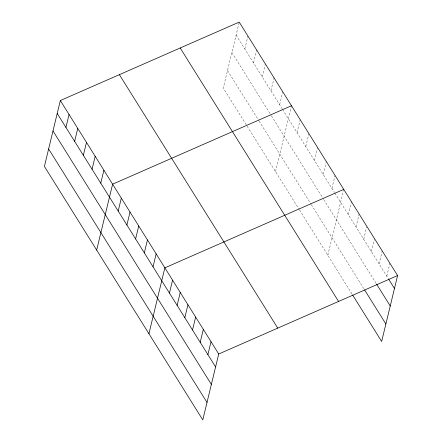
<?xml version="1.0" encoding="UTF-8"?>
<svg xmlns="http://www.w3.org/2000/svg" width="442" height="442" viewBox="0 0 442 442"><rect width="100%" height="100%" fill="white"/><g stroke="black" fill="none" stroke-linecap="round" stroke-linejoin="round"><path stroke-width="0.33" stroke-dasharray="2.21 1.66" d="M239.067 22.746L223.282 87.997L299.135 209.392M244.802 48.974L247.934 36.04M253.515 62.913L256.642 49.979M262.228 76.858L265.355 63.924M270.935 90.798L274.068 77.864M279.648 104.737L282.775 91.803M275.543 171.64L291.488 105.743M297.068 132.617L300.195 119.683M305.776 146.562L308.908 133.628M314.489 160.501L317.616 147.567M323.201 174.441L326.329 161.507M331.909 188.38L335.036 175.446M327.809 255.283L343.749 189.386M348.313 214.635L351.44 201.701M356.003 226.945L359.136 214.011M363.7 239.255L366.672 226.967M371.391 251.564L374.363 239.277M379.081 263.88L382.208 250.945M386.772 276.189L389.905 263.255M236.094 35.034L282.189 108.804M282.548 109.384L334.45 192.447M334.815 193.027L388.175 278.427M231.868 52.51L271.062 115.246M271.427 115.826L323.329 198.889M323.688 199.469L376.252 283.593M227.508 70.516L258.725 120.473M259.084 121.053L310.986 204.116M311.35 204.696L364.202 289.289M299.499 209.978L352.285 294.455"/><path stroke-width="0.66" d="M60.344 100.538L44.404 166.435L202.779 419.9L218.718 354.003L60.344 100.538L239.221 22.1L397.596 275.565L381.656 341.462L352.633 295.013M65.93 127.412L69.057 114.478M74.637 141.352L77.764 128.423M83.35 155.297L86.477 142.363M92.058 169.236L95.19 156.302M100.77 183.176L103.898 170.242M96.665 250.078L112.611 184.181L291.488 105.743M118.191 211.055L121.318 198.121M126.898 225L130.031 212.066M135.611 238.94L138.738 226.006M144.324 252.879L147.451 239.945M153.031 266.819L156.164 253.885M148.932 333.721L164.872 267.824L343.749 189.386M169.435 293.074L172.562 280.14M177.126 305.383L180.259 292.449M184.822 317.693L187.949 304.759M192.513 330.008L195.64 317.074M200.204 342.318L203.337 329.384M207.895 354.628L211.027 341.694M218.718 354.003L397.596 275.565M388.524 278.985L394.468 288.499M376.601 284.151L390.236 305.974M364.556 289.847L385.883 323.986M180.192 47.985L338.566 301.45M119.373 74.654L277.747 328.119M57.217 113.472L215.591 366.937M52.99 130.948L211.359 384.418M48.631 148.96L207.005 402.424"/></g></svg>
